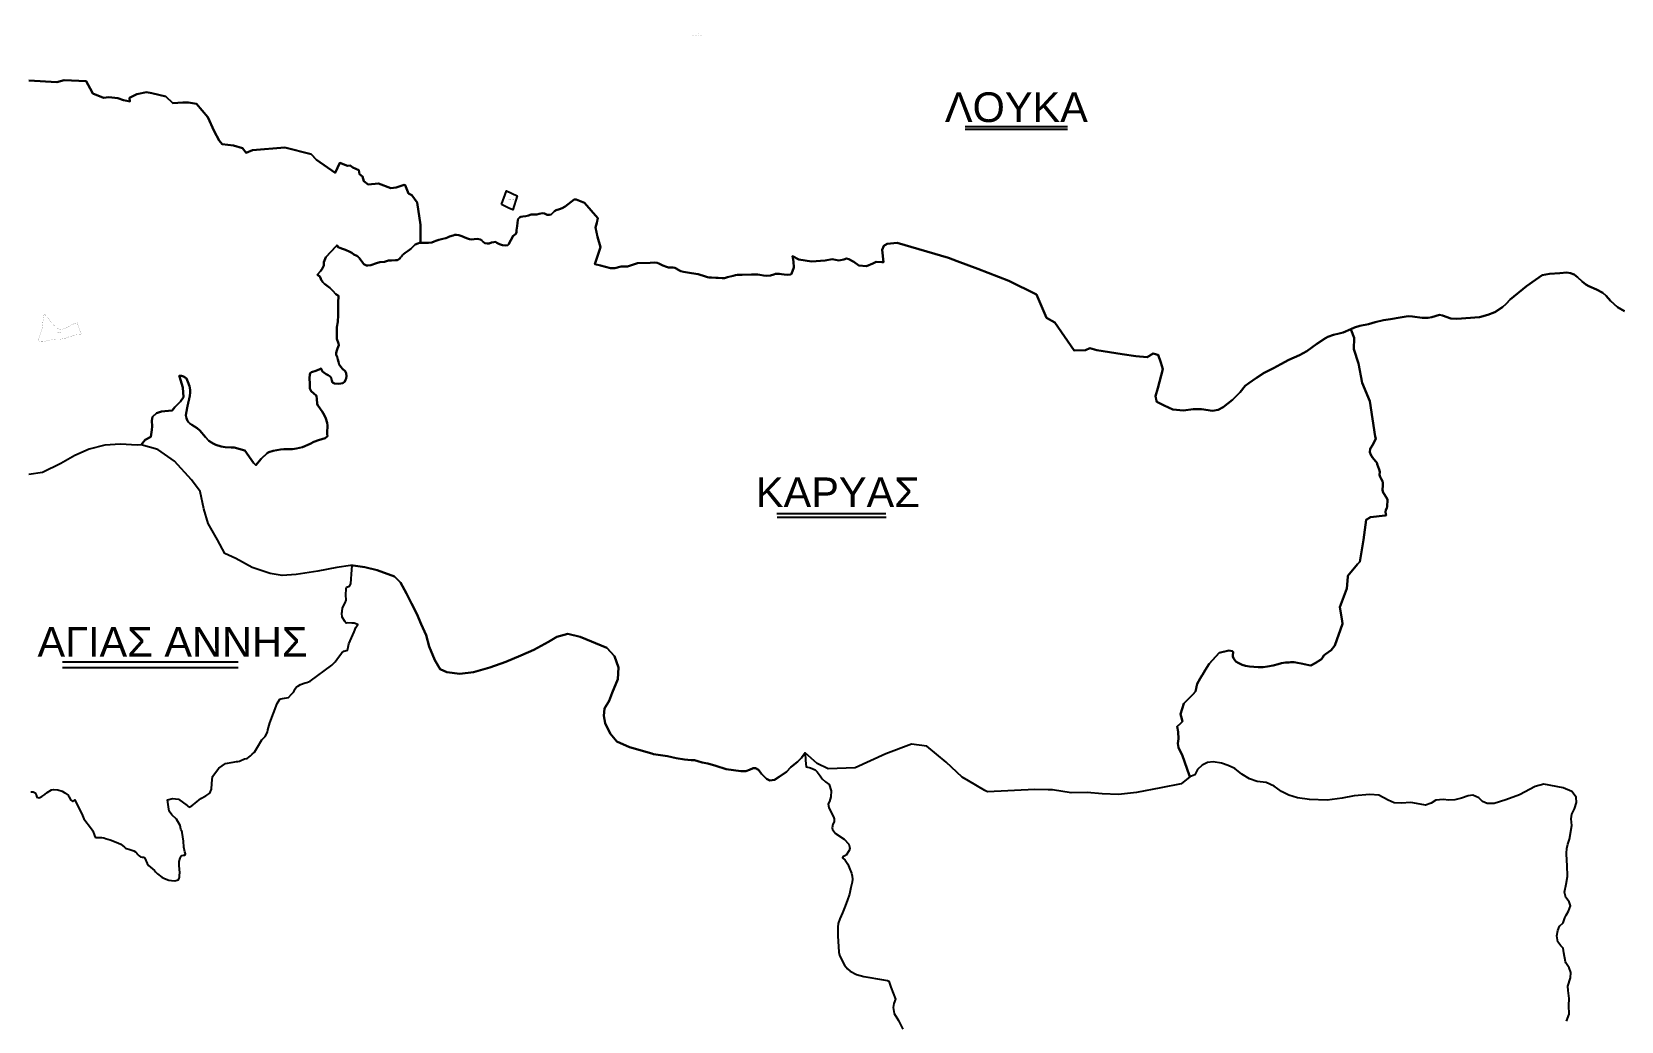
# Model space of a CAD drawing. Header units: metres. Extents: x 245125 to 394351, y 270578 to 4233311.
# Drawn here: x 287468 to 292819, y 4183632 to 4186963 of the extents above; entities that cross this region are included whole.
import ezdxf
from ezdxf.enums import TextEntityAlignment as Align
from ezdxf.lldxf.tags import DXFTag

# ---------------------------------------------------------------- set-up
doc = ezdxf.new("R2010")
doc.units = ezdxf.units.M
doc.linetypes.add('t-orio', pattern=[0.79, 0.5, -0.12, 0.05, -0.12])
for name, color, linetype in [('4495-(228-329)', 103, 'Continuous'), ('4495-(431-531)', 215, 'Continuous'), ('ASTOTA', 7, 'Continuous'), ('topo2012', 144, 'Continuous'), ('topo2014', 230, 'Continuous'), ('ΗΛΕΙΑ_Ονομασία ΟΤΑ_ΟΚΧΕ', 6, 'Continuous')]:
    doc.layers.add(name, color=color, linetype=linetype)
doc.styles.add('ARIAL', font='arial.ttf')
doc.styles.get("Standard").update_dxf_attribs({"font": 'arial.ttf'})
tags = doc.linetypes.add('HIDDEN', pattern=[0.375, 0.25, -0.125]).pattern_tags.tags
tags[6:7] = [DXFTag(74, 4), DXFTag(75, 0), DXFTag(340, '0'), DXFTag(46, 1.0), DXFTag(50, 0.0), DXFTag(44, 0.0), DXFTag(45, 0.0)]
tags[4:5] = [DXFTag(74, 4), DXFTag(75, 0), DXFTag(340, '0'), DXFTag(46, 1.0), DXFTag(50, 0.0), DXFTag(44, 0.0), DXFTag(45, 0.0)]

msp = doc.modelspace()

# ---------------------------------------------------------------- linework, layer by layer
at = {"layer": '4495-(228-329)', "color": 103}
for p, q in [((290610.8, 4186643.3), (290954.9, 4186643.3)), ((290611, 4186634.8), (290955, 4186634.8)), ((289976.6, 4185340.7), (290343.9, 4185340.7)), ((289977.3, 4185329), (290344.5, 4185329)), ((287571.2, 4184841.6), (288162.5, 4184841.6)), ((287571.2, 4184822.8), (288162.5, 4184822.8))]:
    msp.add_line(p, q, dxfattribs=at)
at = {"layer": '4495-(431-531)', "linetype": 't-orio', "ltscale": 15, "const_width": 0.1}
msp.add_lwpolyline([(289712.1, 4186962.5), (289714.5, 4186956.5), (289718, 4186945.8), (289718.9, 4186941.1), (289718.9, 4186938.5), (289705.6, 4186941), (289697.8, 4186946), (289694.9, 4186958.2)], close=True, dxfattribs=at)
at = {"layer": 'ASTOTA', "color": 253, "linetype": 'HIDDEN', "ltscale": 300}
for points in [[(287458.3, 4186798.8), (287552.9, 4186793.2), (287576.6, 4186799.8), (287626.1, 4186797.3), (287650.9, 4186796), (287664.5, 4186771.7), (287673.6, 4186755.3), (287709, 4186740.7), (287727.4, 4186742.6), (287758.1, 4186739.6), (287777.2, 4186732.7), (287787.7, 4186730), (287798.1, 4186727.4), (287797.3, 4186740.3), (287822.1, 4186752.7), (287854.7, 4186759.8), (287872.5, 4186756.4), (287919.8, 4186744.2), (287942.4, 4186721.8), (287976.3, 4186724.3), (287995.6, 4186724.8), (288023.1, 4186719.5), (288061, 4186675.6), (288081.8, 4186628.4), (288098.6, 4186597), (288109.1, 4186584.4), (288147.3, 4186579.5), (288177.6, 4186571), (288189.4, 4186554.7), (288211.2, 4186563.7), (288319.5, 4186572.9), (288408.3, 4186550.5), (288427, 4186532), (288489, 4186487.6), (288504.8, 4186521.6), (288530.8, 4186510.8), (288540.5, 4186512.6), (288549, 4186505.9), (288569.3, 4186497), (288571.8, 4186483.1), (288582, 4186475.9), (288585.6, 4186460), (288600.4, 4186448.9), (288635.2, 4186452.2), (288676.8, 4186436.5), (288694.5, 4186438), (288721.6, 4186447.8), (288724.8, 4186445.9), (288736, 4186417.8), (288747.4, 4186412.3), (288765.6, 4186387.7), (288776.7, 4186312.4), (288777, 4186253.3), (288777, 4186251.7), (288773.5, 4186251.8), (288767.8, 4186250.2), (288759.1, 4186246.2), (288753, 4186241.3), (288749, 4186236), (288744.7, 4186231.7), (288735.5, 4186225.4), (288724.8, 4186218.3), (288719.6, 4186213.7), (288716.4, 4186210.5), (288713, 4186206.3), (288709.4, 4186202.5), (288706.7, 4186199.2), (288703.2, 4186196.4), (288699.2, 4186194.1), (288692.6, 4186193.2), (288679.1, 4186192.7), (288668.5, 4186192.1), (288661.9, 4186190.5), (288655.5, 4186188.2), (288640.2, 4186187.2), (288628.9, 4186183.4), (288609.7, 4186177.1), (288599.7, 4186175.7), (288595, 4186176), (288590.7, 4186177.6), (288586, 4186180.5), (288582.1, 4186184.4), (288570.2, 4186201.6), (288566.6, 4186205.5), (288562.3, 4186208.1), (288552.7, 4186213.2), (288546.1, 4186217.9), (288538.5, 4186222.1), (288524.2, 4186228.6), (288514.4, 4186231.9), (288504.8, 4186234.8), (288499.9, 4186237.8), (288495.9, 4186242.8), (288493.5, 4186241.9), (288492.5, 4186240.8), (288458.2, 4186204), (288451.4, 4186186.7), (288451, 4186176.2), (288447.8, 4186169.2), (288445.9, 4186165), (288440.6, 4186157.1), (288429.8, 4186145.2), (288430.6, 4186143.2), (288436.2, 4186139.7), (288439, 4186136.2), (288441.4, 4186131.3), (288442.7, 4186127.8), (288445.3, 4186123), (288447.9, 4186119.4), (288453.8, 4186113.9), (288471.2, 4186100.7), (288476.4, 4186096.4), (288482.1, 4186090.1), (288491.8, 4186079.8), (288501, 4186073.5), (288501.1, 4186070.6), (288499.3, 4186053.7), (288500.1, 4186008.8), (288499, 4185985.8), (288495.1, 4185968.4), (288495.3, 4185928.4), (288500.4, 4185913.6), (288501.5, 4185907.3), (288497.6, 4185896.7), (288494.8, 4185889.8), (288493.2, 4185881.7), (288493.1, 4185875), (288495.8, 4185868), (288498.4, 4185859.5), (288500.3, 4185851.1), (288503.2, 4185842.2), (288508, 4185834.9), (288514.6, 4185828.2), (288522.6, 4185820.3), (288526.2, 4185813.6), (288527.4, 4185803.3), (288526.3, 4185795.3), (288524.2, 4185790.6), (288521.8, 4185785.1), (288514.9, 4185779.3), (288501.3, 4185777.5), (288487.3, 4185779), (288480.6, 4185781.7), (288478.4, 4185789.1), (288476.1, 4185797.7), (288472.4, 4185802.5), (288466.3, 4185806.2), (288458.9, 4185809.9), (288450.9, 4185815.5), (288446.9, 4185818.7), (288442.7, 4185828.1), (288442.2, 4185829.4), (288438, 4185827.3), (288424.5, 4185821.7), (288410, 4185816.8), (288406.8, 4185814.7), (288404.8, 4185812.3), (288404.2, 4185808.5), (288402.7, 4185796.5), (288403.7, 4185777), (288404.7, 4185761.5), (288405.9, 4185757.4), (288408.7, 4185753.2), (288417.8, 4185744.6), (288425.1, 4185737.8), (288427.1, 4185734.2), (288428, 4185728.2), (288428.9, 4185709.4), (288432, 4185703.7), (288446.1, 4185684.3), (288452.3, 4185672.6), (288457.7, 4185661.2), (288462.1, 4185645.7), (288463.2, 4185637.3), (288463.3, 4185630.9), (288463, 4185618.9), (288462.9, 4185607.5), (288463.9, 4185601), (288456.1, 4185594.4), (288432.9, 4185588.2), (288417.2, 4185582.2), (288405.3, 4185575.4), (288379.9, 4185564.6), (288359.8, 4185560), (288345.7, 4185557.6), (288316.9, 4185557), (288304.9, 4185555.9), (288281.2, 4185551.8), (288265.7, 4185547.8), (288260.1, 4185544), (288240, 4185525.1), (288222.7, 4185504), (288214, 4185511.3), (288184.8, 4185553.3), (288149.6, 4185562.5), (288139.1, 4185563.3), (288118.7, 4185563.9), (288105.8, 4185566.2), (288088, 4185571.9), (288078.8, 4185576.3), (288072.6, 4185580), (288064, 4185586), (288052.7, 4185598.1), (288034.3, 4185620.7), (288024.7, 4185628.5), (288016, 4185633.8), (288007, 4185639.1), (287999.8, 4185644.3), (287996.1, 4185648.7), (287991.5, 4185655.6), (287988.7, 4185662.3), (287987.2, 4185670.9), (287987.7, 4185678.9), (287991.9, 4185702.6), (287999.8, 4185737.5), (288001.2, 4185748.6), (288000.9, 4185757.3), (287998.7, 4185769.3), (287993.6, 4185784.4), (287988.4, 4185795.1), (287984.5, 4185799.2), (287979, 4185801.9), (287972.4, 4185803.8), (287964.8, 4185804.3), (287965.5, 4185801.9), (287976.7, 4185765.2), (287979.2, 4185732.5), (287968.4, 4185718.4), (287949.6, 4185698.6), (287940.6, 4185687.8), (287916.3, 4185685.1), (287904.3, 4185684.1), (287888.3, 4185678.2), (287874.3, 4185666.4), (287872.1, 4185654.4), (287873.6, 4185633.3), (287872.1, 4185622.6), (287868.7, 4185599.1), (287850.3, 4185588.9), (287836.1, 4185572.3), (287822.9, 4185570.8), (287766.8, 4185574), (287714.2, 4185571.2), (287661.2, 4185556.9), (287612.7, 4185535.9), (287565.8, 4185509.1), (287504.1, 4185478.7), (287458.2, 4185471.6)], [(292830.3, 4186022.5), (292806.8, 4186035.7), (292783.7, 4186057.1), (292769.3, 4186073.9), (292757.9, 4186083.3), (292736.5, 4186094.5), (292710.2, 4186106.3), (292700.3, 4186112.2), (292687.7, 4186122), (292672.4, 4186136.6), (292661.5, 4186145.8), (292648.8, 4186150.3), (292636.5, 4186152.2), (292613, 4186150.3), (292577.9, 4186147.2), (292552.8, 4186143.1), (292530.6, 4186128), (292500.7, 4186105.8), (292445.7, 4186060.9), (292432.5, 4186047.2), (292419.8, 4186035.2), (292394.3, 4186018.9), (292370.8, 4186009.5), (292342.1, 4186002), (292265.7, 4185995.8), (292245.4, 4185997.2), (292218, 4186007.8), (292207.2, 4186009.2), (292181.5, 4186002.1), (292169.4, 4185999.2), (292149.8, 4186000.1), (292116.4, 4186004.5), (292101.7, 4186004.7), (292075.4, 4186000.5), (292043, 4185994.9), (292019.4, 4185992.2), (291990.6, 4185984.5), (291968.3, 4185978), (291939, 4185972.5), (291921.5, 4185967.3), (291908.9, 4185960.9), (291883.4, 4185950.6), (291870.1, 4185947), (291850.7, 4185942.2), (291831.2, 4185935.2), (291823.5, 4185930.7), (291795.1, 4185911.5), (291761.4, 4185887.7), (291736.8, 4185873.5), (291700.4, 4185858.7), (291673.9, 4185843.2), (291648.5, 4185830.3), (291617.4, 4185814.6), (291591.4, 4185798), (291565.5, 4185780), (291553.8, 4185770.4), (291536.3, 4185749.1), (291510.6, 4185723.4), (291478.8, 4185698.4), (291462.1, 4185689.6), (291443.6, 4185686.8), (291406.5, 4185692.6), (291378.7, 4185692.2), (291345.5, 4185687.6), (291309.4, 4185691.4), (291280.2, 4185704.1), (291255.8, 4185716.8), (291255.2, 4185719.9), (291251.8, 4185736.4), (291259.2, 4185762.5), (291276.6, 4185827), (291269.2, 4185849.1), (291260.1, 4185874.9), (291258.4, 4185875.4), (291254.8, 4185876.4), (291243.1, 4185879.3), (291223.3, 4185867.7), (291185.3, 4185870), (291138.7, 4185876.8), (291054, 4185891.2), (291030.2, 4185897.1), (291015.4, 4185890.8), (290977.1, 4185889.1), (290912.8, 4185983.7), (290884.1, 4185999.3), (290851.3, 4186078.4), (290757.2, 4186124.2), (290652.7, 4186164.2), (290583.7, 4186190.6), (290554.6, 4186201.8), (290381.3, 4186252.1), (290348.4, 4186248.7), (290336.9, 4186241.7), (290330.8, 4186229), (290336.1, 4186187.5), (290331.5, 4186186.8), (290330.2, 4186186.6), (290311.3, 4186188), (290300.1, 4186182.5), (290278.6, 4186173.9), (290252.7, 4186176), (290235.9, 4186188.6), (290233.8, 4186189.7), (290218.8, 4186197.5), (290211.2, 4186198.9), (290202.6, 4186196.3), (290185, 4186193.1), (290163.2, 4186196.6), (290139, 4186192.2), (290093.4, 4186189.5), (290051, 4186196.3), (290029.2, 4186207.5), (290033, 4186189.1), (290033.5, 4186169.4), (290026, 4186147.7), (290022.7, 4186145.5), (290012.7, 4186144.9), (290000.8, 4186145.2), (289991.9, 4186146.5), (289985.8, 4186147.5), (289980.4, 4186148.2), (289972.5, 4186147.5), (289966, 4186145.6), (289955, 4186142.4), (289943.3, 4186141.1), (289931.5, 4186142.1), (289919, 4186144.5), (289913.1, 4186145.2), (289891.3, 4186145.1), (289859.7, 4186144.7), (289842.8, 4186143.8), (289837, 4186142.9), (289829.3, 4186141.1), (289810.3, 4186136.4), (289800.3, 4186133.6), (289792.2, 4186133.1), (289778.7, 4186133.8), (289771.1, 4186134.6), (289756.7, 4186134.9), (289747.1, 4186135.2), (289743.6, 4186136.2), (289726, 4186142.4), (289721.8, 4186143.6), (289711.8, 4186146.3), (289689.3, 4186150.1), (289675.4, 4186152.2), (289662.6, 4186154.4), (289653.6, 4186156.6), (289646.8, 4186160.3), (289637.9, 4186165.4), (289633.1, 4186167.6), (289627.4, 4186168.8), (289619.7, 4186168.9), (289611.8, 4186169.4), (289605.1, 4186171.4), (289593.2, 4186176.1), (289586.2, 4186179.5), (289579.3, 4186182.4), (289574, 4186184.4), (289565.6, 4186185.6), (289550.2, 4186185.1), (289507.3, 4186183.6), (289503.5, 4186182.4), (289473.8, 4186172.9), (289452.7, 4186172.7), (289431.6, 4186166.8), (289416.9, 4186166.9), (289382.3, 4186175.8), (289364.3, 4186180.5), (289382.6, 4186237.2), (289372.3, 4186272.5), (289366.1, 4186303.4), (289370.1, 4186319.7), (289374, 4186335.5), (289328.5, 4186387.2), (289300.8, 4186398.5), (289294.6, 4186398.1), (289263.3, 4186374.7), (289254.3, 4186369.1), (289244.4, 4186365.3), (289233.7, 4186362.5), (289227.7, 4186358.8), (289216.5, 4186347.9), (289211.4, 4186345.8), (289202.8, 4186346.2), (289194.2, 4186350.7), (289187.6, 4186352.2), (289176.2, 4186350), (289168, 4186347.2), (289158.4, 4186347.1), (289149.4, 4186347.3), (289140.5, 4186344.4), (289131, 4186342), (289120.8, 4186340.6), (289114.2, 4186339.6), (289109.6, 4186337), (289106, 4186332.6), (289104.4, 4186327.9), (289103, 4186319.2), (289101.8, 4186308), (289100.2, 4186295.2), (289099.5, 4186286.5), (289097.1, 4186281.8), (289087.7, 4186274.9), (289083.8, 4186266.3), (289078, 4186255.2), (289074.4, 4186247.6), (289071.2, 4186244.4), (289063.4, 4186243.1), (289053.1, 4186244.6), (289043, 4186247.5), (289034.1, 4186252.3), (289029.1, 4186254.9), (289023.4, 4186254.7), (289016.1, 4186253.3), (289007.7, 4186249.8), (289000.7, 4186249.7), (288993.6, 4186251.2), (288988, 4186255.3), (288982.8, 4186259.6), (288978.7, 4186262.8), (288973.6, 4186264.6), (288967.8, 4186265.2), (288947.3, 4186263.6), (288942.3, 4186264.3), (288931.4, 4186268.1), (288924.2, 4186271.2), (288915.5, 4186274.6), (288905.5, 4186278), (288898.4, 4186279.1), (288892.7, 4186278.9), (288886.6, 4186277.2), (288874.6, 4186273.3), (288867.9, 4186269.9), (288861.7, 4186267.9), (288851.8, 4186265.5), (288838, 4186261.9), (288828, 4186258.3), (288822.5, 4186256.5), (288814.6, 4186253.6), (288803.9, 4186252.4), (288793.7, 4186252.3), (288782.1, 4186251.7), (288777, 4186251.7), (288777, 4186253.3), (288776.7, 4186312.4), (288765.6, 4186387.7), (288747.4, 4186412.3), (288736, 4186417.8), (288724.8, 4186445.9), (288721.6, 4186447.8), (288694.5, 4186438), (288676.8, 4186436.5), (288635.2, 4186452.2), (288600.4, 4186448.9), (288585.6, 4186460), (288582, 4186475.9), (288571.8, 4186483.1), (288569.3, 4186497), (288549, 4186505.9), (288540.5, 4186512.6), (288530.8, 4186510.8), (288504.8, 4186521.6), (288489, 4186487.6), (288427, 4186532), (288408.3, 4186550.5), (288319.5, 4186572.9), (288211.2, 4186563.7), (288189.4, 4186554.7), (288177.6, 4186571), (288147.3, 4186579.5), (288109.1, 4186584.4), (288098.6, 4186597), (288081.8, 4186628.4), (288061, 4186675.6), (288023.1, 4186719.5), (287995.6, 4186724.8), (287976.3, 4186724.3), (287942.4, 4186721.8), (287919.8, 4186744.2), (287872.5, 4186756.4), (287854.7, 4186759.8), (287822.1, 4186752.7), (287797.3, 4186740.3), (287798.1, 4186727.4), (287787.7, 4186730), (287777.2, 4186732.7), (287758.1, 4186739.6), (287727.4, 4186742.6), (287709, 4186740.7), (287673.6, 4186755.3), (287664.5, 4186771.7), (287650.9, 4186796), (287626.1, 4186797.3), (287576.6, 4186799.8), (287552.9, 4186793.2), (287458.3, 4186798.8)], [(292830.3, 4186022.5), (292806.8, 4186035.7), (292783.7, 4186057.1), (292769.3, 4186073.9), (292757.9, 4186083.3), (292736.5, 4186094.5), (292710.2, 4186106.3), (292700.3, 4186112.2), (292687.7, 4186122), (292672.4, 4186136.6), (292661.5, 4186145.8), (292648.8, 4186150.3), (292636.5, 4186152.2), (292613, 4186150.3), (292577.9, 4186147.2), (292552.8, 4186143.1), (292530.6, 4186128), (292500.7, 4186105.8), (292445.7, 4186060.9), (292432.5, 4186047.2), (292419.8, 4186035.2), (292394.3, 4186018.9), (292370.8, 4186009.5), (292342.1, 4186002), (292265.7, 4185995.8), (292245.4, 4185997.2), (292218, 4186007.8), (292207.2, 4186009.2), (292181.5, 4186002.1), (292169.4, 4185999.2), (292149.8, 4186000.1), (292116.4, 4186004.5), (292101.7, 4186004.7), (292075.4, 4186000.5), (292043, 4185994.9), (292019.4, 4185992.2), (291990.6, 4185984.5), (291968.3, 4185978), (291939, 4185972.5), (291921.5, 4185967.3), (291908.9, 4185960.9), (291883.4, 4185950.6), (291870.1, 4185947), (291850.7, 4185942.2), (291831.2, 4185935.2), (291823.5, 4185930.7), (291795.1, 4185911.5), (291761.4, 4185887.7), (291736.8, 4185873.5), (291700.4, 4185858.7), (291673.9, 4185843.2), (291648.5, 4185830.3), (291617.4, 4185814.6), (291591.4, 4185798), (291565.5, 4185780), (291553.8, 4185770.4), (291536.3, 4185749.1), (291510.6, 4185723.4), (291478.8, 4185698.4), (291462.1, 4185689.6), (291443.6, 4185686.8), (291406.5, 4185692.6), (291378.7, 4185692.2), (291345.5, 4185687.6), (291309.4, 4185691.4), (291280.2, 4185704.1), (291255.8, 4185716.8), (291255.2, 4185719.9), (291251.8, 4185736.4), (291259.2, 4185762.5), (291276.6, 4185827), (291269.2, 4185849.1), (291260.1, 4185874.9), (291258.4, 4185875.4), (291254.8, 4185876.4), (291243.1, 4185879.3), (291223.3, 4185867.7), (291185.3, 4185870), (291138.7, 4185876.8), (291054, 4185891.2), (291030.2, 4185897.1), (291015.4, 4185890.8), (290977.1, 4185889.1), (290912.8, 4185983.7), (290884.1, 4185999.3), (290851.3, 4186078.4), (290757.2, 4186124.2), (290652.7, 4186164.2), (290583.7, 4186190.6), (290554.6, 4186201.8), (290381.3, 4186252.1), (290348.4, 4186248.7), (290336.9, 4186241.7), (290330.8, 4186229), (290336.1, 4186187.5), (290331.5, 4186186.8), (290330.2, 4186186.6), (290311.3, 4186188), (290300.1, 4186182.5), (290278.6, 4186173.9), (290252.7, 4186176), (290235.9, 4186188.6), (290233.8, 4186189.7), (290218.8, 4186197.5), (290211.2, 4186198.9), (290202.6, 4186196.3), (290185, 4186193.1), (290163.2, 4186196.6), (290139, 4186192.2), (290093.4, 4186189.5), (290051, 4186196.3), (290029.2, 4186207.5), (290033, 4186189.1), (290033.5, 4186169.4), (290026, 4186147.7), (290022.7, 4186145.5), (290012.7, 4186144.9), (290000.8, 4186145.2), (289991.9, 4186146.5), (289985.8, 4186147.5), (289980.4, 4186148.2), (289972.5, 4186147.5), (289966, 4186145.6), (289955, 4186142.4), (289943.3, 4186141.1), (289931.5, 4186142.1), (289919, 4186144.5), (289913.1, 4186145.2), (289891.3, 4186145.1), (289859.7, 4186144.7), (289842.8, 4186143.8), (289837, 4186142.9), (289829.3, 4186141.1), (289810.3, 4186136.4), (289800.3, 4186133.6), (289792.2, 4186133.1), (289778.7, 4186133.8), (289771.1, 4186134.6), (289756.7, 4186134.9), (289747.1, 4186135.2), (289743.6, 4186136.2), (289726, 4186142.4), (289721.8, 4186143.6), (289711.8, 4186146.3), (289689.3, 4186150.1), (289675.4, 4186152.2), (289662.6, 4186154.4), (289653.6, 4186156.6), (289646.8, 4186160.3), (289637.9, 4186165.4), (289633.1, 4186167.6), (289627.4, 4186168.8), (289619.7, 4186168.9), (289611.8, 4186169.4), (289605.1, 4186171.4), (289593.2, 4186176.1), (289586.2, 4186179.5), (289579.3, 4186182.4), (289574, 4186184.4), (289565.6, 4186185.6), (289550.2, 4186185.1), (289507.3, 4186183.6), (289503.5, 4186182.4), (289473.8, 4186172.9), (289452.7, 4186172.7), (289431.6, 4186166.8), (289416.9, 4186166.9), (289382.3, 4186175.8), (289364.3, 4186180.5), (289382.6, 4186237.2), (289372.3, 4186272.5), (289366.1, 4186303.4), (289370.1, 4186319.7), (289374, 4186335.5), (289328.5, 4186387.2), (289300.8, 4186398.5), (289294.6, 4186398.1), (289263.3, 4186374.7), (289254.3, 4186369.1), (289244.4, 4186365.3), (289233.7, 4186362.5), (289227.7, 4186358.8), (289216.5, 4186347.9), (289211.4, 4186345.8), (289202.8, 4186346.2), (289194.2, 4186350.7), (289187.6, 4186352.2), (289176.2, 4186350), (289168, 4186347.2), (289158.4, 4186347.1), (289149.4, 4186347.3), (289140.5, 4186344.4), (289131, 4186342), (289120.8, 4186340.6), (289114.2, 4186339.6), (289109.6, 4186337), (289106, 4186332.6), (289104.4, 4186327.9), (289103, 4186319.2), (289101.8, 4186308), (289100.2, 4186295.2), (289099.5, 4186286.5), (289097.1, 4186281.8), (289087.7, 4186274.9), (289083.8, 4186266.3), (289078, 4186255.2), (289074.4, 4186247.6), (289071.2, 4186244.4), (289063.4, 4186243.1), (289053.1, 4186244.6), (289043, 4186247.5), (289034.1, 4186252.3), (289029.1, 4186254.9), (289023.4, 4186254.7), (289016.1, 4186253.3), (289007.7, 4186249.8), (289000.7, 4186249.7), (288993.6, 4186251.2), (288988, 4186255.3), (288982.8, 4186259.6), (288978.7, 4186262.8), (288973.6, 4186264.6), (288967.8, 4186265.2), (288947.3, 4186263.6), (288942.3, 4186264.3), (288931.4, 4186268.1), (288924.2, 4186271.2), (288915.5, 4186274.6), (288905.5, 4186278), (288898.4, 4186279.1), (288892.7, 4186278.9), (288886.6, 4186277.2), (288874.6, 4186273.3), (288867.9, 4186269.9), (288861.7, 4186267.9), (288851.8, 4186265.5), (288838, 4186261.9), (288828, 4186258.3), (288822.5, 4186256.5), (288814.6, 4186253.6), (288803.9, 4186252.4), (288793.7, 4186252.3), (288782.1, 4186251.7), (288777, 4186251.7), (288777, 4186253.3), (288776.7, 4186312.4), (288765.6, 4186387.7), (288747.4, 4186412.3), (288736, 4186417.8), (288724.8, 4186445.9), (288721.6, 4186447.8), (288694.5, 4186438), (288676.8, 4186436.5), (288635.2, 4186452.2), (288600.4, 4186448.9), (288585.6, 4186460), (288582, 4186475.9), (288571.8, 4186483.1), (288569.3, 4186497), (288549, 4186505.9), (288540.5, 4186512.6), (288530.8, 4186510.8), (288504.8, 4186521.6), (288489, 4186487.6), (288427, 4186532), (288408.3, 4186550.5), (288319.5, 4186572.9), (288211.2, 4186563.7), (288189.4, 4186554.7), (288177.6, 4186571), (288147.3, 4186579.5), (288109.1, 4186584.4), (288098.6, 4186597), (288081.8, 4186628.4), (288061, 4186675.6), (288023.1, 4186719.5), (287995.6, 4186724.8), (287976.3, 4186724.3), (287942.4, 4186721.8), (287919.8, 4186744.2), (287872.5, 4186756.4), (287854.7, 4186759.8), (287822.1, 4186752.7), (287797.3, 4186740.3), (287798.1, 4186727.4), (287787.7, 4186730), (287777.2, 4186732.7), (287758.1, 4186739.6), (287727.4, 4186742.6), (287709, 4186740.7), (287673.6, 4186755.3), (287664.5, 4186771.7), (287650.9, 4186796), (287626.1, 4186797.3), (287576.6, 4186799.8), (287552.9, 4186793.2), (287458.3, 4186798.8)], [(292634.7, 4183631.2), (292644.1, 4183655.1), (292643.2, 4183684.6), (292643.8, 4183708.5), (292640.3, 4183735.4), (292640, 4183749.8), (292648.2, 4183777), (292649.3, 4183795.9), (292643.9, 4183811.6), (292635, 4183825), (292632.8, 4183827.6), (292632, 4183831), (292626.3, 4183861.5), (292623.6, 4183877.8), (292616.2, 4183884.9), (292606, 4183899.3), (292602.5, 4183918.7), (292605.5, 4183937.3), (292611.8, 4183951.6), (292623.6, 4183963), (292630.1, 4183980.1), (292634.2, 4183988.7), (292641.5, 4184002.1), (292648.6, 4184019.7), (292643.9, 4184033.4), (292632.9, 4184047.9), (292629, 4184065.5), (292634.1, 4184093.3), (292638.8, 4184118.3), (292637.6, 4184156.7), (292636.9, 4184171.5), (292635.6, 4184197.8), (292636, 4184213.5), (292639.6, 4184227.6), (292645.8, 4184244.4), (292653.7, 4184290.2), (292650.9, 4184312.9), (292653.7, 4184328.5), (292662.7, 4184346.9), (292669.3, 4184367.7), (292667.7, 4184385.3), (292653.7, 4184404.9), (292624.3, 4184417), (292558.9, 4184429.9), (292529.6, 4184421.3), (292476.7, 4184393.5), (292431.3, 4184376.7), (292391.8, 4184364.2), (292367.9, 4184364.6), (292352.9, 4184371.3), (292339.7, 4184383.8), (292320.3, 4184392), (292304.3, 4184389.9), (292281.7, 4184382), (292259.1, 4184376.3), (292238.9, 4184376), (292219.8, 4184377.7), (292195, 4184375.7), (292180.1, 4184365.5), (292160.2, 4184358.6), (292142, 4184362.8), (292111.2, 4184368), (292078.7, 4184366), (292055.1, 4184366.8), (292034.8, 4184375.4), (292003.1, 4184392), (291972.6, 4184395.3), (291920.6, 4184390), (291880.4, 4184382.3), (291829.6, 4184376.2), (291769.9, 4184378.2), (291729.3, 4184383.9), (291700.4, 4184392.8), (291675.2, 4184405.4), (291650.9, 4184422.9), (291624.5, 4184435.5), (291594, 4184439.1), (291568, 4184447.7), (291542.4, 4184463.5), (291518, 4184482.6), (291496.1, 4184492.8), (291473.3, 4184500.5), (291445.3, 4184504.5), (291427, 4184502.9), (291408.3, 4184493.6), (291392.9, 4184478.9), (291383.5, 4184460.5), (291367.5, 4184454.1), (291365.2, 4184460.5), (291342.1, 4184525.4), (291329, 4184553.5), (291326.5, 4184566.2), (291328.8, 4184582.2), (291327.7, 4184605.7), (291324.3, 4184623.4), (291336, 4184633.7), (291342.6, 4184640.9), (291337.6, 4184657.4), (291335.4, 4184665), (291347.3, 4184700.9), (291376.6, 4184731.9), (291386, 4184741.9), (291391.8, 4184767.4), (291401.6, 4184785.8), (291408.2, 4184796.1), (291409.2, 4184797.7), (291419.2, 4184813.5), (291432.6, 4184834.7), (291465.9, 4184872), (291497.8, 4184879.2), (291511.2, 4184877.4), (291512.8, 4184875), (291512.1, 4184863.2), (291512.3, 4184859.9), (291514.4, 4184853.6), (291518.4, 4184847.1), (291521.9, 4184842.8), (291529.4, 4184837.6), (291543.1, 4184831.3), (291554.2, 4184827.5), (291568, 4184826.2), (291582.7, 4184824.3), (291597.3, 4184823.5), (291613.4, 4184824), (291628.8, 4184825.8), (291647.3, 4184828.8), (291664.7, 4184833.4), (291675.8, 4184836.4), (291682.7, 4184838.2), (291689.3, 4184838.9), (291695, 4184839.3), (291701.6, 4184839.3), (291706.4, 4184839.9), (291713, 4184840.8), (291718.3, 4184840.3), (291723.7, 4184839), (291729.3, 4184838), (291742, 4184835.3), (291757.4, 4184832.7), (291767.2, 4184830.2), (291774, 4184828.9), (291789.4, 4184836.8), (291809.8, 4184850), (291814.6, 4184857.7), (291818, 4184862.5), (291824.3, 4184867.1), (291842.4, 4184881), (291855.5, 4184896.8), (291881, 4184969.2), (291880.9, 4184970.2), (291878.5, 4184985.9), (291872.4, 4185025.7), (291896.1, 4185087.8), (291898.9, 4185127.6), (291899.1, 4185130.8), (291932, 4185169.8), (291939.1, 4185178.2), (291952.1, 4185252.2), (291961.1, 4185319), (291974.9, 4185328.9), (292025.1, 4185334.6), (292027.6, 4185335.4), (292026.4, 4185339.8), (292026.3, 4185345), (292027.3, 4185353.5), (292030.6, 4185358.8), (292031.6, 4185364.9), (292032.1, 4185386.3), (292029.9, 4185392.3), (292018.1, 4185411.2), (292016.2, 4185419.6), (292016.6, 4185436.2), (292016.9, 4185444.1), (292015.3, 4185450.1), (292010.8, 4185458), (292007.9, 4185464.2), (292006.1, 4185471.2), (292006.3, 4185481.5), (292005, 4185488.7), (292001.4, 4185498.3), (291997.7, 4185506.8), (291997.6, 4185507.4), (291997.4, 4185508.4), (291997.5, 4185510.5), (291982.2, 4185529.6), (291975.9, 4185537.9), (291972.8, 4185547.3), (291974.4, 4185558.5), (291984.4, 4185574), (291992.8, 4185592.8), (291990.9, 4185600.3), (291973.3, 4185719.4), (291947.4, 4185780.4), (291934.6, 4185845.3), (291919.2, 4185894), (291920.2, 4185931.8), (291909.9, 4185958.2), (291908.9, 4185960.9), (291921.5, 4185967.3), (291939, 4185972.5), (291968.3, 4185978), (291990.6, 4185984.5), (292019.4, 4185992.2), (292043, 4185994.9), (292075.4, 4186000.5), (292101.7, 4186004.7), (292116.4, 4186004.5), (292149.8, 4186000.1), (292169.4, 4185999.2), (292181.5, 4186002.1), (292207.2, 4186009.2), (292218, 4186007.8), (292245.4, 4185997.2), (292265.7, 4185995.8), (292342.1, 4186002), (292370.8, 4186009.5), (292394.3, 4186018.9), (292419.8, 4186035.2), (292432.5, 4186047.2), (292445.7, 4186060.9), (292500.7, 4186105.8), (292530.6, 4186128), (292552.8, 4186143.1), (292577.9, 4186147.2), (292613, 4186150.3), (292636.5, 4186152.2), (292648.8, 4186150.3), (292661.5, 4186145.8), (292672.4, 4186136.6), (292687.7, 4186122), (292700.3, 4186112.2), (292710.2, 4186106.3), (292736.5, 4186094.5), (292757.9, 4186083.3), (292769.3, 4186073.9), (292783.7, 4186057.1), (292806.8, 4186035.7), (292830.3, 4186022.5)], [(287464.4, 4184403.9), (287472.2, 4184403.3), (287479, 4184400.3), (287482.3, 4184394.2), (287485.5, 4184385.4), (287492.9, 4184383.7), (287502.1, 4184387.7), (287512.1, 4184394.6), (287519.8, 4184402), (287534.4, 4184410.6), (287541.8, 4184411.9), (287555.4, 4184410), (287570.6, 4184405.6), (287579.3, 4184400.8), (287590.6, 4184392.2), (287591.5, 4184390.5), (287593.5, 4184386.6), (287598.7, 4184376.5), (287606.5, 4184371), (287609.4, 4184374.1), (287611.8, 4184375.7), (287613.4, 4184376.9), (287615.1, 4184371.9), (287638.4, 4184324.1), (287643.6, 4184312.9), (287669.5, 4184278.8), (287673.7, 4184273), (287678.7, 4184256.4), (287681.6, 4184251.6), (287685.3, 4184249.9), (287695.5, 4184249.5), (287703.9, 4184250.3), (287710.4, 4184249.3), (287716.4, 4184247), (287732.2, 4184241.9), (287752.5, 4184234.3), (287767.8, 4184227.8), (287780.4, 4184217.1), (287783.9, 4184214.1), (287798.7, 4184210), (287805.3, 4184207.8), (287811.7, 4184205.4), (287817.1, 4184202), (287822, 4184197.3), (287825.6, 4184193.3), (287829.7, 4184188), (287834, 4184185.2), (287840.1, 4184183.8), (287844.1, 4184183.7), (287848.6, 4184180.3), (287856.3, 4184163), (287861.4, 4184155.8), (287874.4, 4184145), (287881.5, 4184138.8), (287884.6, 4184134.6), (287891.4, 4184127.6), (287905.5, 4184116.3), (287914.4, 4184112.3), (287929.2, 4184106.1), (287937.9, 4184105), (287949.6, 4184104.5), (287957.3, 4184106.6), (287961.6, 4184107.9), (287964.5, 4184112.6), (287965.2, 4184115.7), (287965.8, 4184122.4), (287966.2, 4184132.7), (287965.7, 4184142.7), (287964.2, 4184156.9), (287964.8, 4184169.1), (287967.4, 4184180.3), (287971.4, 4184186.7), (287974.4, 4184189.5), (287979, 4184190.6), (287982.7, 4184190.7), (287984.9, 4184191.7), (287985.5, 4184195.2), (287983.6, 4184202), (287980.3, 4184217.9), (287979, 4184238), (287974.7, 4184266.8), (287973.6, 4184272.3), (287972.5, 4184274.1), (287970.4, 4184277.8), (287968, 4184290.4), (287955.1, 4184311.2), (287939.1, 4184326.3), (287930.5, 4184338.6), (287928.5, 4184353.5), (287925.4, 4184376.5), (287942.2, 4184381.6), (287961.5, 4184379.3), (287990.8, 4184357.9), (287993.6, 4184355.2), (287998.1, 4184352.5), (288006.7, 4184356.5), (288017.8, 4184365.9), (288036.8, 4184380.9), (288053.8, 4184390.7), (288067.8, 4184398.8), (288073.3, 4184413.2), (288074.2, 4184431.8), (288076.7, 4184455.9), (288098, 4184483.3), (288119.8, 4184499.1), (288145.7, 4184504.2), (288157.8, 4184505.5), (288162.2, 4184506), (288166.9, 4184507.5), (288169.6, 4184508.3), (288184.7, 4184515), (288193.3, 4184516.1), (288204.9, 4184525.1), (288210.4, 4184530.6), (288217.4, 4184537.7), (288228.5, 4184554.2), (288242.5, 4184579.3), (288253.7, 4184590.1), (288261.8, 4184604.1), (288262.6, 4184612.3), (288269.9, 4184636.4), (288294.2, 4184701.1), (288303.3, 4184715.3), (288306.7, 4184717), (288312, 4184717.8), (288318.6, 4184719.1), (288332.4, 4184721.8), (288342.5, 4184732.4), (288350.8, 4184740.6), (288353.1, 4184746.1), (288354.4, 4184750.9), (288356.6, 4184754.1), (288359.3, 4184757.2), (288364.2, 4184759.9), (288373, 4184764.6), (288388.4, 4184771.2), (288393.6, 4184771.9), (288404.8, 4184775.8), (288478.6, 4184829.7), (288489.1, 4184840.9), (288500.7, 4184857), (288511.4, 4184872), (288519.2, 4184877.1), (288531.1, 4184880.7), (288531.7, 4184884.9), (288535.9, 4184902.1), (288553, 4184942.1), (288559.1, 4184956.7), (288565.9, 4184966.7), (288562.9, 4184968.5), (288553.2, 4184971.1), (288545.5, 4184971.6), (288531.3, 4184972.3), (288526.8, 4184971.7), (288526, 4184972.9), (288522.7, 4184976.2), (288512.8, 4184992.2), (288511.6, 4185005), (288513.6, 4185011.3), (288514.5, 4185022.9), (288523, 4185039.8), (288526, 4185049.4), (288525.8, 4185066.5), (288526.4, 4185087), (288527.3, 4185093.1), (288538.2, 4185096.7), (288542, 4185104), (288543.6, 4185120.7), (288544.8, 4185137.1), (288546.4, 4185166.3), (288550.6, 4185165.7), (288589.2, 4185160.3), (288630.9, 4185150.3), (288688.9, 4185128.5), (288708.9, 4185108), (288730.1, 4185071.9), (288746.1, 4185038.3), (288764.6, 4185002.7), (288779.5, 4184968.4), (288796.4, 4184930.8), (288806.1, 4184893.1), (288825.5, 4184846.5), (288843, 4184817.2), (288865.6, 4184806.8), (288908.9, 4184800.7), (288955.5, 4184807), (289009.8, 4184821.9), (289064.4, 4184842), (289114.7, 4184863.2), (289157.9, 4184882.1), (289207.5, 4184908.7), (289235.9, 4184926), (289272.9, 4184935.7), (289314.2, 4184925.6), (289404.2, 4184888.9), (289429.7, 4184860.7), (289443.4, 4184822.7), (289441.1, 4184783), (289421.7, 4184736.9), (289411.8, 4184710.3), (289396.6, 4184684), (289394.3, 4184659.6), (289398.5, 4184634.8), (289415.2, 4184600.6), (289437.7, 4184572.7), (289480.4, 4184554.1), (289556.1, 4184532.4), (289561.3, 4184531), (289608.3, 4184523.4), (289637.8, 4184517.6), (289665.3, 4184513.1), (289688.4, 4184510.2), (289699, 4184510.2), (289710.3, 4184506.9), (289724.6, 4184502.3), (289743.8, 4184498.6), (289770.7, 4184491.7), (289805.7, 4184480.1), (289831, 4184476.2), (289855.5, 4184473.6), (289872.7, 4184473.8), (289885, 4184478.3), (289896.7, 4184483.2), (289904.2, 4184483.7), (289915.2, 4184477.5), (289925.1, 4184463.9), (289942, 4184447.5), (289953.5, 4184442), (289968.6, 4184443.8), (289984.8, 4184454.3), (290009, 4184471.2), (290023.1, 4184487.1), (290045.8, 4184504.3), (290059.6, 4184518.1), (290071.6, 4184534.8), (290073.4, 4184509.6), (290075, 4184487.8), (290089.6, 4184484.3), (290105.6, 4184478.1), (290112.3, 4184470.8), (290122, 4184458.1), (290129.6, 4184447.5), (290140.7, 4184437.6), (290152.3, 4184428.1), (290159.3, 4184407), (290158.3, 4184386.4), (290153.3, 4184371.1), (290149.3, 4184363.1), (290151.3, 4184350.5), (290160, 4184334.2), (290166.9, 4184319.6), (290170.1, 4184312.5), (290169.2, 4184303), (290165.6, 4184294.8), (290163.1, 4184282.4), (290164, 4184276.9), (290173.9, 4184263.5), (290203.5, 4184244.2), (290219.2, 4184228.1), (290221.9, 4184214.3), (290219.6, 4184206.2), (290209.8, 4184191), (290207.6, 4184189.2), (290202.9, 4184187.4), (290198.3, 4184184.5), (290197.9, 4184182), (290206.2, 4184173.5), (290215.2, 4184160.6), (290222.3, 4184143.4), (290227.5, 4184129.8), (290230.6, 4184119.5), (290231.3, 4184110), (290229.8, 4184099.1), (290225.4, 4184081.3), (290220.7, 4184058.8), (290213.6, 4184036.6), (290204.1, 4184012.8), (290198, 4183996.2), (290188.9, 4183976), (290183.4, 4183960.2), (290182.1, 4183948.7), (290181.4, 4183935.2), (290181.9, 4183917.4), (290183.6, 4183882.7), (290185.3, 4183864.2), (290187, 4183853.9), (290192.6, 4183842), (290204.9, 4183820.3), (290214.8, 4183807.8), (290223.6, 4183799.6), (290244.7, 4183789.1), (290269.7, 4183782.6), (290336.1, 4183770.4), (290348.8, 4183768.2), (290353.7, 4183766.2), (290360.9, 4183746.3), (290375.6, 4183705.7), (290370.6, 4183691.3), (290367.8, 4183678.2), (290371.7, 4183657.8), (290386.1, 4183634.2), (290400.9, 4183604.2)]]:
    msp.add_lwpolyline(points, dxfattribs=at)
msp.add_lwpolyline([(289328.5, 4186387.2), (289374, 4186335.5), (289370.1, 4186319.7), (289366.1, 4186303.4), (289372.3, 4186272.5), (289382.6, 4186237.2), (289364.3, 4186180.5), (289382.3, 4186175.8), (289416.9, 4186166.9), (289431.6, 4186166.8), (289452.7, 4186172.7), (289473.8, 4186172.9), (289503.5, 4186182.4), (289507.3, 4186183.6), (289550.2, 4186185.1), (289565.6, 4186185.6), (289574, 4186184.4), (289579.3, 4186182.4), (289586.2, 4186179.5), (289593.2, 4186176.1), (289605.1, 4186171.4), (289611.8, 4186169.4), (289619.7, 4186168.9), (289627.4, 4186168.8), (289633.1, 4186167.6), (289637.9, 4186165.4), (289646.8, 4186160.3), (289653.6, 4186156.6), (289662.6, 4186154.4), (289675.4, 4186152.2), (289689.3, 4186150.1), (289711.8, 4186146.3), (289721.8, 4186143.6), (289726, 4186142.4), (289743.6, 4186136.2), (289747.1, 4186135.2), (289756.7, 4186134.9), (289771.1, 4186134.6), (289778.7, 4186133.8), (289792.2, 4186133.1), (289800.3, 4186133.6), (289810.3, 4186136.4), (289829.3, 4186141.1), (289837, 4186142.9), (289842.8, 4186143.8), (289859.7, 4186144.7), (289891.3, 4186145.1), (289913.1, 4186145.2), (289919, 4186144.5), (289931.5, 4186142.1), (289943.3, 4186141.1), (289955, 4186142.4), (289966, 4186145.6), (289972.5, 4186147.5), (289980.4, 4186148.2), (289985.8, 4186147.5), (289991.9, 4186146.5), (290000.8, 4186145.2), (290012.7, 4186144.9), (290022.7, 4186145.5), (290026, 4186147.7), (290033.5, 4186169.4), (290033, 4186189.1), (290029.2, 4186207.5), (290051, 4186196.3), (290093.4, 4186189.5), (290139, 4186192.2), (290163.2, 4186196.6), (290185, 4186193.1), (290202.6, 4186196.3), (290211.2, 4186198.9), (290218.8, 4186197.5), (290233.8, 4186189.7), (290235.9, 4186188.6), (290252.7, 4186176), (290278.6, 4186173.9), (290300.1, 4186182.5), (290311.3, 4186188), (290330.2, 4186186.6), (290331.5, 4186186.8), (290336.1, 4186187.5), (290330.8, 4186229), (290336.9, 4186241.7), (290348.4, 4186248.7), (290381.3, 4186252.1), (290554.6, 4186201.8), (290583.7, 4186190.6), (290652.7, 4186164.2), (290757.2, 4186124.2), (290851.3, 4186078.4), (290884.1, 4185999.3), (290912.8, 4185983.7), (290977.1, 4185889.1), (291015.4, 4185890.8), (291030.2, 4185897.1), (291054, 4185891.2), (291138.7, 4185876.8), (291185.3, 4185870), (291223.3, 4185867.7), (291243.1, 4185879.3), (291254.8, 4185876.4), (291258.4, 4185875.4), (291260.1, 4185874.9), (291269.2, 4185849.1), (291276.6, 4185827), (291259.2, 4185762.5), (291251.8, 4185736.4), (291255.2, 4185719.9), (291255.8, 4185716.8), (291280.2, 4185704.1), (291309.4, 4185691.4), (291345.5, 4185687.6), (291378.7, 4185692.2), (291406.5, 4185692.6), (291443.6, 4185686.8), (291462.1, 4185689.6), (291478.8, 4185698.4), (291510.6, 4185723.4), (291536.3, 4185749.1), (291553.8, 4185770.4), (291565.5, 4185780), (291591.4, 4185798), (291617.4, 4185814.6), (291648.5, 4185830.3), (291673.9, 4185843.2), (291700.4, 4185858.7), (291736.8, 4185873.5), (291761.4, 4185887.7), (291795.1, 4185911.5), (291823.5, 4185930.7), (291831.2, 4185935.2), (291850.7, 4185942.2), (291870.1, 4185947), (291883.4, 4185950.6), (291908.9, 4185960.9), (291909.9, 4185958.2), (291920.2, 4185931.8), (291919.2, 4185894), (291934.6, 4185845.3), (291947.4, 4185780.4), (291973.3, 4185719.4), (291990.9, 4185600.3), (291992.8, 4185592.8), (291984.4, 4185574), (291974.4, 4185558.5), (291972.8, 4185547.3), (291975.9, 4185537.9), (291982.2, 4185529.6), (291997.5, 4185510.5), (291997.4, 4185508.4), (291997.6, 4185507.4), (291997.7, 4185506.8), (292001.4, 4185498.3), (292005, 4185488.7), (292006.3, 4185481.5), (292006.1, 4185471.2), (292007.9, 4185464.2), (292010.8, 4185458), (292015.3, 4185450.1), (292016.9, 4185444.1), (292016.6, 4185436.2), (292016.2, 4185419.6), (292018.1, 4185411.2), (292029.9, 4185392.3), (292032.1, 4185386.3), (292031.6, 4185364.9), (292030.6, 4185358.8), (292027.3, 4185353.5), (292026.3, 4185345), (292026.4, 4185339.8), (292027.6, 4185335.4), (292025.1, 4185334.6), (291974.9, 4185328.9), (291961.1, 4185319), (291952.1, 4185252.2), (291939.1, 4185178.2), (291932, 4185169.8), (291899.1, 4185130.8), (291898.9, 4185127.6), (291896.1, 4185087.8), (291872.4, 4185025.7), (291878.5, 4184985.9), (291880.9, 4184970.2), (291881, 4184969.2), (291855.5, 4184896.8), (291842.4, 4184881), (291824.3, 4184867.1), (291818, 4184862.5), (291814.6, 4184857.7), (291809.8, 4184850), (291789.4, 4184836.8), (291774, 4184828.9), (291767.2, 4184830.2), (291757.4, 4184832.7), (291742, 4184835.3), (291729.3, 4184838), (291723.7, 4184839), (291718.3, 4184840.3), (291713, 4184840.8), (291706.4, 4184839.9), (291701.6, 4184839.3), (291695, 4184839.3), (291689.3, 4184838.9), (291682.7, 4184838.2), (291675.8, 4184836.4), (291664.7, 4184833.4), (291647.3, 4184828.8), (291628.8, 4184825.8), (291613.4, 4184824), (291597.3, 4184823.5), (291582.7, 4184824.3), (291568, 4184826.2), (291554.2, 4184827.5), (291543.1, 4184831.3), (291529.4, 4184837.6), (291521.9, 4184842.8), (291518.4, 4184847.1), (291514.4, 4184853.6), (291512.3, 4184859.9), (291512.1, 4184863.2), (291512.8, 4184875), (291511.2, 4184877.4), (291497.8, 4184879.2), (291465.9, 4184872), (291432.6, 4184834.7), (291419.2, 4184813.5), (291409.2, 4184797.7), (291408.2, 4184796.1), (291401.6, 4184785.8), (291391.8, 4184767.4), (291386, 4184741.9), (291376.6, 4184731.9), (291347.3, 4184700.9), (291335.4, 4184665), (291337.6, 4184657.4), (291342.6, 4184640.9), (291336, 4184633.7), (291324.3, 4184623.4), (291327.7, 4184605.7), (291328.8, 4184582.2), (291326.5, 4184566.2), (291329, 4184553.5), (291342.1, 4184525.4), (291365.2, 4184460.5), (291367.5, 4184454.1), (291337.7, 4184430.6), (291269.4, 4184416.8), (291187.9, 4184401.1), (291127.2, 4184395.3), (291071.6, 4184396.5), (291021.7, 4184401.9), (290967.2, 4184400.6), (290904.8, 4184410.3), (290893.6, 4184410.7), (290890.4, 4184410.7), (290845.1, 4184412.1), (290685.6, 4184403.6), (290676.8, 4184408.8), (290622.3, 4184440.9), (290600.5, 4184453.7), (290546.8, 4184503.5), (290481.2, 4184557.9), (290455.4, 4184561.3), (290429.4, 4184564.7), (290343, 4184531.7), (290240.2, 4184484.1), (290148.9, 4184481), (290112.2, 4184498.6), (290071.6, 4184534.8), (290059.6, 4184518.1), (290045.8, 4184504.3), (290023.1, 4184487.1), (290009, 4184471.2), (289984.8, 4184454.3), (289968.6, 4184443.8), (289953.5, 4184442), (289942, 4184447.5), (289925.1, 4184463.9), (289915.2, 4184477.5), (289904.2, 4184483.7), (289896.7, 4184483.2), (289885, 4184478.3), (289872.7, 4184473.8), (289855.5, 4184473.6), (289831, 4184476.2), (289805.7, 4184480.1), (289770.7, 4184491.7), (289743.8, 4184498.6), (289724.6, 4184502.3), (289710.3, 4184506.9), (289699, 4184510.2), (289688.4, 4184510.2), (289665.3, 4184513.1), (289637.8, 4184517.6), (289608.3, 4184523.4), (289561.3, 4184531), (289556.1, 4184532.4), (289480.4, 4184554.1), (289437.7, 4184572.7), (289415.2, 4184600.6), (289398.5, 4184634.8), (289394.3, 4184659.6), (289396.6, 4184684), (289411.8, 4184710.3), (289421.7, 4184736.9), (289441.1, 4184783), (289443.4, 4184822.7), (289429.7, 4184860.7), (289404.2, 4184888.9), (289314.2, 4184925.6), (289272.9, 4184935.7), (289235.9, 4184926), (289207.5, 4184908.7), (289157.9, 4184882.1), (289114.7, 4184863.2), (289064.4, 4184842), (289009.8, 4184821.9), (288955.5, 4184807), (288908.9, 4184800.7), (288865.6, 4184806.8), (288843, 4184817.2), (288825.5, 4184846.5), (288806.1, 4184893.1), (288796.4, 4184930.8), (288779.5, 4184968.4), (288764.6, 4185002.7), (288746.1, 4185038.3), (288730.1, 4185071.9), (288708.9, 4185108), (288688.9, 4185128.5), (288630.9, 4185150.3), (288589.2, 4185160.3), (288550.6, 4185165.7), (288546.4, 4185166.3), (288541.4, 4185165.6), (288495, 4185159.3), (288430.8, 4185146.9), (288358.7, 4185135), (288311.1, 4185131.8), (288270.4, 4185139.1), (288209.8, 4185158.8), (288154.6, 4185189.1), (288118.5, 4185206.2), (288093, 4185252.5), (288061.6, 4185307.3), (288047.3, 4185356), (288035, 4185415.3), (288006.2, 4185454.2), (287948.1, 4185516.6), (287892.9, 4185556.8), (287836.1, 4185572.3), (287850.3, 4185588.9), (287868.7, 4185599.1), (287872.1, 4185622.6), (287873.6, 4185633.3), (287872.1, 4185654.4), (287874.3, 4185666.4), (287888.3, 4185678.2), (287904.3, 4185684.1), (287916.3, 4185685.1), (287940.6, 4185687.8), (287949.6, 4185698.6), (287968.4, 4185718.4), (287979.2, 4185732.5), (287976.7, 4185765.2), (287965.5, 4185801.9), (287964.8, 4185804.3), (287972.4, 4185803.8), (287979, 4185801.9), (287984.5, 4185799.2), (287988.4, 4185795.1), (287993.6, 4185784.4), (287998.7, 4185769.3), (288000.9, 4185757.3), (288001.2, 4185748.6), (287999.8, 4185737.5), (287991.9, 4185702.6), (287987.7, 4185678.9), (287987.2, 4185670.9), (287988.7, 4185662.3), (287991.5, 4185655.6), (287996.1, 4185648.7), (287999.8, 4185644.3), (288007, 4185639.1), (288016, 4185633.8), (288024.7, 4185628.5), (288034.3, 4185620.7), (288052.7, 4185598.1), (288064, 4185586), (288072.6, 4185580), (288078.8, 4185576.3), (288088, 4185571.9), (288105.8, 4185566.2), (288118.7, 4185563.9), (288139.1, 4185563.3), (288149.6, 4185562.5), (288184.8, 4185553.3), (288214, 4185511.3), (288222.7, 4185504), (288240, 4185525.1), (288260.1, 4185544), (288265.7, 4185547.8), (288281.2, 4185551.8), (288304.9, 4185555.9), (288316.9, 4185557), (288345.7, 4185557.6), (288359.8, 4185560), (288379.9, 4185564.6), (288405.3, 4185575.4), (288417.2, 4185582.2), (288432.9, 4185588.2), (288456.1, 4185594.4), (288463.9, 4185601), (288462.9, 4185607.5), (288463, 4185618.9), (288463.3, 4185630.9), (288463.2, 4185637.3), (288462.1, 4185645.7), (288457.7, 4185661.2), (288452.3, 4185672.6), (288446.1, 4185684.3), (288432, 4185703.7), (288428.9, 4185709.4), (288428, 4185728.2), (288427.1, 4185734.2), (288425.1, 4185737.8), (288417.8, 4185744.6), (288408.7, 4185753.2), (288405.9, 4185757.4), (288404.7, 4185761.5), (288403.7, 4185777), (288402.7, 4185796.5), (288404.2, 4185808.5), (288404.8, 4185812.3), (288406.8, 4185814.7), (288410, 4185816.8), (288424.5, 4185821.7), (288438, 4185827.3), (288442.2, 4185829.4), (288442.7, 4185828.1), (288446.9, 4185818.7), (288450.9, 4185815.5), (288458.9, 4185809.9), (288466.3, 4185806.2), (288472.4, 4185802.5), (288476.1, 4185797.7), (288478.4, 4185789.1), (288480.6, 4185781.7), (288487.3, 4185779), (288501.3, 4185777.5), (288514.9, 4185779.3), (288521.8, 4185785.1), (288524.2, 4185790.6), (288526.3, 4185795.3), (288527.4, 4185803.3), (288526.2, 4185813.6), (288522.6, 4185820.3), (288514.6, 4185828.2), (288508, 4185834.9), (288503.2, 4185842.2), (288500.3, 4185851.1), (288498.4, 4185859.5), (288495.8, 4185868), (288493.1, 4185875), (288493.2, 4185881.7), (288494.8, 4185889.8), (288497.6, 4185896.7), (288501.5, 4185907.3), (288500.4, 4185913.6), (288495.3, 4185928.4), (288495.1, 4185968.4), (288499, 4185985.8), (288500.1, 4186008.8), (288499.3, 4186053.7), (288501.1, 4186070.6), (288501, 4186073.5), (288491.8, 4186079.8), (288482.1, 4186090.1), (288476.4, 4186096.4), (288471.2, 4186100.7), (288453.8, 4186113.9), (288447.9, 4186119.4), (288445.3, 4186123), (288442.7, 4186127.8), (288441.4, 4186131.3), (288439, 4186136.2), (288436.2, 4186139.7), (288430.6, 4186143.2), (288429.8, 4186145.2), (288440.6, 4186157.1), (288445.9, 4186165), (288447.8, 4186169.2), (288451, 4186176.2), (288451.4, 4186186.7), (288458.2, 4186204), (288492.5, 4186240.8), (288493.5, 4186241.9), (288495.9, 4186242.8), (288499.9, 4186237.8), (288504.8, 4186234.8), (288514.4, 4186231.9), (288524.2, 4186228.6), (288538.5, 4186222.1), (288546.1, 4186217.9), (288552.7, 4186213.2), (288562.3, 4186208.1), (288566.6, 4186205.5), (288570.2, 4186201.6), (288582.1, 4186184.4), (288586, 4186180.5), (288590.7, 4186177.6), (288595, 4186176), (288599.7, 4186175.7), (288609.7, 4186177.1), (288628.9, 4186183.4), (288640.2, 4186187.2), (288655.5, 4186188.2), (288661.9, 4186190.5), (288668.5, 4186192.1), (288679.1, 4186192.7), (288692.6, 4186193.2), (288699.2, 4186194.1), (288703.2, 4186196.4), (288706.7, 4186199.2), (288709.4, 4186202.5), (288713, 4186206.3), (288716.4, 4186210.5), (288719.6, 4186213.7), (288724.8, 4186218.3), (288735.5, 4186225.4), (288744.7, 4186231.7), (288749, 4186236), (288753, 4186241.3), (288759.1, 4186246.2), (288767.8, 4186250.2), (288773.5, 4186251.8), (288777, 4186251.7), (288782.1, 4186251.7), (288793.7, 4186252.3), (288803.9, 4186252.4), (288814.6, 4186253.6), (288822.5, 4186256.5), (288828, 4186258.3), (288838, 4186261.9), (288851.8, 4186265.5), (288861.7, 4186267.9), (288867.9, 4186269.9), (288874.6, 4186273.3), (288886.6, 4186277.2), (288892.7, 4186278.9), (288898.4, 4186279.1), (288905.5, 4186278), (288915.5, 4186274.6), (288924.2, 4186271.2), (288931.4, 4186268.1), (288942.3, 4186264.3), (288947.3, 4186263.6), (288967.8, 4186265.2), (288973.6, 4186264.6), (288978.7, 4186262.8), (288982.8, 4186259.6), (288988, 4186255.3), (288993.6, 4186251.2), (289000.7, 4186249.7), (289007.7, 4186249.8), (289016.1, 4186253.3), (289023.4, 4186254.7), (289029.1, 4186254.9), (289034.1, 4186252.3), (289043, 4186247.5), (289053.1, 4186244.6), (289063.4, 4186243.1), (289071.2, 4186244.4), (289074.4, 4186247.6), (289078, 4186255.2), (289083.8, 4186266.3), (289087.7, 4186274.9), (289097.1, 4186281.8), (289099.5, 4186286.5), (289100.2, 4186295.2), (289101.8, 4186308), (289103, 4186319.2), (289104.4, 4186327.9), (289106, 4186332.6), (289109.6, 4186337), (289114.2, 4186339.6), (289120.8, 4186340.6), (289131, 4186342), (289140.5, 4186344.4), (289149.4, 4186347.3), (289158.4, 4186347.1), (289168, 4186347.2), (289176.2, 4186350), (289187.6, 4186352.2), (289194.2, 4186350.7), (289202.8, 4186346.2), (289211.4, 4186345.8), (289216.5, 4186347.9), (289227.7, 4186358.8), (289233.7, 4186362.5), (289244.4, 4186365.3), (289254.3, 4186369.1), (289263.3, 4186374.7), (289294.6, 4186398.1), (289300.8, 4186398.5)], close=True, dxfattribs=at)
at = {"layer": 'topo2012', "color": 144, "linetype": 'Continuous', "const_width": 0.4}
msp.add_lwpolyline([(287509.5, 4186013.6), (287513.3, 4186009.4), (287523.4, 4185998.4), (287536, 4185980.4), (287544.7, 4185972.7), (287552.8, 4185965), (287564.7, 4185960.3), (287571.2, 4185961.2), (287587.1, 4185967.4), (287612.6, 4185981), (287621.3, 4185982.8), (287624.8, 4185970.4), (287635.4, 4185943.9), (287617.5, 4185942.4), (287594, 4185935.9), (287578.2, 4185930.1), (287561.2, 4185927), (287544.2, 4185927.7), (287525.7, 4185924), (287509, 4185919.3), (287500.7, 4185918.6), (287493.7, 4185919.9), (287490, 4185922.6), (287491.7, 4185931), (287494.7, 4185940.4), (287502.7, 4185964.1), (287507.1, 4185998.1), (287509.5, 4186013.6)], dxfattribs=at)
at = {"layer": 'topo2014', "color": 230, "ltscale": 0.2, "flags": 128}
msp.add_lwpolyline([(289049.8, 4186380.7), (289065.9, 4186426.6), (289102.3, 4186410), (289087.2, 4186363.2), (289074.3, 4186369.2), (289071.8, 4186370.4)], close=True, dxfattribs=at)

# ---------------------------------------------------------------- texts
at = {"layer": '4495-(431-531)', "ltscale": 2, "insert": (289692.5, 4186951.5), "char_height": 1, "width": 45.662, "attachment_point": 1}
msp.add_mtext('517 ΙΕΡΟΣ ΝΑΟΣ ΑΓΙΟΥ ΑΘΑΝΑΣΙΟΥ ΛΟΥΚΑ- ΑΥΘ.4495', dxfattribs=at)
at = {"layer": 'topo2012', "color": 144, "ltscale": 2, "insert": (287553.8, 4185949.3), "char_height": 1, "width": 24.334, "attachment_point": 1}
msp.add_mtext('ΡΟΔΟΠΟΥΛΟΥ ΟΛΓΑ-12', dxfattribs=at)
at = {"layer": 'topo2014', "color": 230, "ltscale": 2, "insert": (289072.3, 4186399.2), "char_height": 1, "width": 27.72, "attachment_point": 1}
msp.add_mtext('ΠΑΝΑΓΟΠΟΥΛΟΥ ΛΟΥΚΑ-14', dxfattribs=at)
at = {"layer": 'ΗΛΕΙΑ_Ονομασία ΟΤΑ_ΟΚΧΕ', "color": 253, "style": 'ARIAL'}
for s, p in [('ΛΟΥΚΑ', (290783, 4186708.8)), ('ΚΑΡΥΑΣ', (290182.1, 4185412.2)), ('ΑΓΙΑΣ ΑΝΝΗΣ', (287941.9, 4184908.6))]:
    msp.add_text(s, height=100, dxfattribs=at).set_placement(p, align=Align.MIDDLE)

doc.saveas('drawing.dxf')
